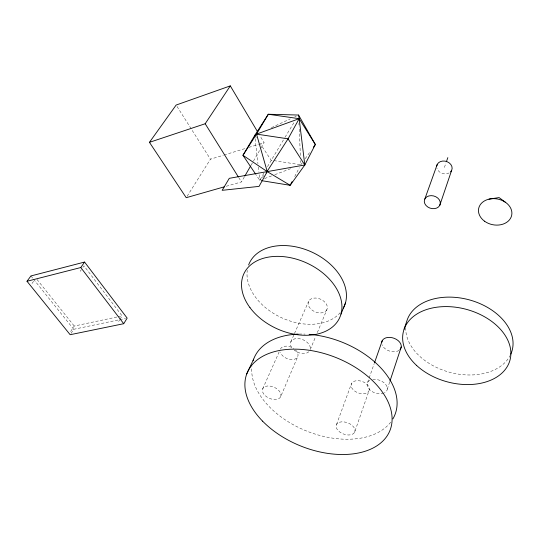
<?xml version="1.0" encoding="UTF-8"?>
<svg xmlns="http://www.w3.org/2000/svg" width="540" height="540" viewBox="0 0 540 540"><rect width="100%" height="100%" fill="white"/><g stroke="black" fill="none" stroke-linecap="round" stroke-linejoin="round"><path stroke-width="0.41" stroke-dasharray="2.7 2.03" d="M387.329 389.131L389.691 381.962M354.557 432.398A9.862 5.981 20.6 0 0 343.663 421.875A9.862 5.981 20.6 0 0 338.486 430.947A9.862 5.981 20.6 0 0 354.557 432.398L368.888 391.034A9.497 6.062 20.1 0 0 358.479 380.673A9.497 6.062 20.1 0 0 353.322 389.9A9.497 6.062 20.1 0 0 368.888 391.034M444.393 167.481L445.979 162.931M367.612 382.435L374.254 363.494M336.541 424.487L351.526 383.447M310.271 349.508L315.725 336.44M317.324 332.6L326.943 309.535A10.044 6.885 23.1 0 0 315.63 298.04A10.044 6.885 23.1 0 0 310.682 308.894A10.044 6.885 23.1 0 0 326.943 309.535M280.645 396.731A9.808 6.021 23.9 0 0 269.325 385.999A9.808 6.021 23.9 0 0 265.066 395.516A9.808 6.021 23.9 0 0 280.645 396.731L297.716 356.677M290.79 341.921L294.138 334.3M294.469 333.538L308.522 301.536M262.676 388.847L279.382 351.405M294.732 176.526L299.288 167.744M263.851 173.158L259.828 180.374L256.082 174.798M267.469 166.658L284.607 137.963M226.24 186.266L241.448 181.919L244.377 176.837M251.08 165.22L260.719 148.514M261.144 147.791L264.074 142.702L259.801 135.513M285.046 137.248L294.638 121.493M118.672 321.482L119.529 320.092M119.961 319.397L122.114 315.913L83.97 265.829L81.608 269.251M187.124 196.27L210.451 159.206L223.256 155.264M71.051 333.356L73.724 329.292L118.928 319.835M70.673 331.466L74.25 326.038L117.167 316.96M80.183 271.303L81.135 269.939M302.265 162.783L300.807 164.815L300.625 160.67M305.168 158.72L310.493 151.268M32.015 283.466L33.973 280.8M264.06 175.365L259.828 180.374L258.984 172.874M271.377 127.676L290.257 118.901M294.793 116.802L296.298 116.1M264.56 178.578L271.654 175.885M274.806 174.69L292.14 168.109M224.053 155.02L245.666 148.372M248.866 147.386L258.471 144.43M259.274 144.18L264.074 142.702M117.99 316.784L122.114 315.913M119.752 319.666L125.503 318.465M299.984 164.686L271.08 160.164L260.658 144.342M30.942 275.94L33.028 278.546M33.548 279.194L73.724 329.292M36.977 279.443L74.25 326.038M254.765 135.392L256.581 138.145M177.039 106.481L210.451 159.206M238.788 177.667L241.448 181.919M255.143 138.726L257.958 163.715M258.329 167.042L258.896 172.044M298.937 123.343L299.012 124.997M299.201 129.148L300.436 156.519M390.677 422.179A75.91 47.844 21.8 0 1 306.457 430.981A75.91 47.844 21.8 0 1 251.917 366.464M299.099 334.071A75.91 47.844 21.8 0 1 305.107 334.098M308.894 351.743A10.456 6.831 23.3 0 1 294.185 350.237M291.681 347.551A10.456 6.831 23.3 0 1 298.87 338.627A10.456 6.831 23.3 0 1 310.163 349.724M372.762 379.438A10.489 6.73 19.4 0 1 385.459 384.129A10.489 6.73 19.4 0 1 384.433 392.884M383.785 393.167A10.489 6.73 19.4 0 1 369.529 389.596A10.489 6.73 19.4 0 1 370.548 380.012M398.979 350.399A10.078 6.791 18.8 0 1 389.408 351.02A10.078 6.791 18.8 0 1 382.07 344.763M295.529 349.913A9.45 6.102 23.7 0 1 293.497 359.485A9.45 6.102 23.7 0 1 280.382 352.418M280.402 349.11A9.45 6.102 23.7 0 1 293.672 348.435M340.247 312.633A52.117 36.146 24.6 0 1 281.867 317.864A52.117 36.146 24.6 0 1 247.273 270.365M510.435 354.942A54.668 37.517 15.2 0 1 449.888 372.344A54.668 37.517 15.2 0 1 405.769 327.024M449.152 172.949A7.83 6.318 15.7 0 1 436.887 168.224"/><path stroke-width="0.81" d="M389.954 381.166L401.254 346.93M404.116 329.184L407.214 319.876A54.668 37.517 15.2 0 1 473.418 301.111A54.668 37.517 15.2 0 1 510.786 354.193M439.749 205.396A8.147 6.359 16.7 0 0 431.156 195.642A8.147 6.359 16.7 0 0 426.006 205.47A8.147 6.359 16.7 0 0 439.749 205.396L451.568 170.539M446.513 161.413L447.836 157.626M374.531 362.705L382.273 340.612M424.825 199.01L437.225 164.43M340.976 314.132L345.465 302.947M246.76 373.91L253.645 359.174M261.468 180.637L290.176 185.308L304.803 164.977L315.333 144.497L298.566 115.047L268.299 114.251L254.765 135.392L242.953 155.304L255.609 174.103M292.079 181.649L290.176 185.308L267.233 171.612L242.953 155.304L256.534 134.109L268.299 114.251L299.16 118.685L315.333 144.497L313.396 147.204M244.796 176.114L250.661 165.942M123.728 323.703L127.15 318.121L84.578 262.062L30.942 275.94L27 281.266L70.16 334.712L123.728 323.703L80.784 267.536L27 281.266M224.64 186.725L186.226 197.694L149.452 142.337L205.187 123.741L230.297 85.887L257.236 131.2M80.784 267.536L84.578 262.062M149.452 142.337L176.141 105.05L230.297 85.887M266.173 172.868L288.063 138.834L299.16 118.685L298.566 115.047M254.765 135.392L256.534 134.109L299.16 118.685L304.803 164.977L229.284 178.322L222.163 190.323L259.051 186.388L267.233 171.612L256.534 134.109L288.063 138.834L304.803 164.977M488.997 199.145L499.055 197.573L505.697 202.466M205.187 123.741L238.349 176.951M253.112 360.733A75.91 47.844 21.8 0 1 298.249 334.105M309.116 334.334A75.91 47.844 21.8 0 1 379.053 366.053A75.91 47.844 21.8 0 1 392.897 418.905M381.746 342.299A10.078 6.791 18.8 0 1 394.423 338.411A10.078 6.791 18.8 0 1 399.958 349.582M248.609 265.005A52.117 36.146 24.6 0 1 311.594 251.971A52.117 36.146 24.6 0 1 343.386 308.084M436.732 166.003A7.83 6.318 15.7 0 1 447.296 161.784A7.83 6.318 15.7 0 1 450.569 171.895M262.602 421.166A76.991 47.608 21.9 0 0 387.936 434.592A76.991 47.608 21.9 0 0 304.965 349.724A76.991 47.608 21.9 0 0 262.602 421.166M249.966 307.604A52.704 36.086 24.6 0 0 336.757 322.562A52.704 36.086 24.6 0 0 288.454 257.31A52.704 36.086 24.6 0 0 249.966 307.604M416.59 365.438A55.181 37.483 15.4 0 0 508.268 364.702A55.181 37.483 15.4 0 0 445.439 306.592A55.181 37.483 15.4 0 0 416.59 365.438M484.542 221.204A16.862 13.075 11.5 0 0 511.677 215.352A16.862 13.075 11.5 0 0 489.314 199.071A16.862 13.075 11.5 0 0 484.542 221.204"/></g></svg>
